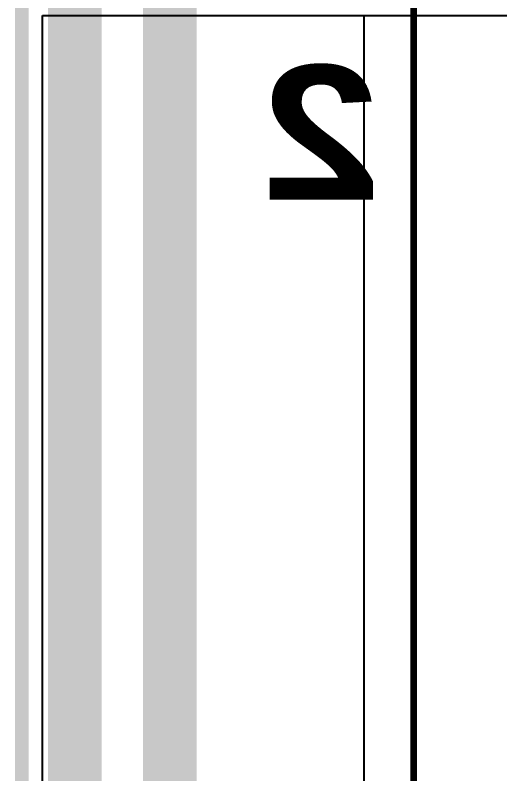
# Model space of a CAD drawing. Header units: inches. Extents: x -0.1 to 10.2, y 0 to 6.5.
# Drawn here: x -0.005 to 0.356, y 2.265 to 2.83 of the extents above; entities that cross this region are included whole.
import ezdxf

# ---------------------------------------------------------------- set-up
doc = ezdxf.new("R2010")
doc.units = ezdxf.units.IN
doc.header["$MEASUREMENT"] = 0
for name, color, linetype in [('Board Outline', 216, 'Continuous'), ('Bottom Layer', 5, 'Continuous'), ('Bottom Overlay', 54, 'Continuous'), ('Top Layer', 1, 'Continuous')]:
    doc.layers.add(name, color=color, linetype=linetype)
doc.styles.add('Arial Black_Bold', font='', dxfattribs={"height": 0.2})
doc.styles.get('Arial Black_Bold').set_extended_font_data('Arial Black', bold=True)

# ---------------------------------------------------------------- blocks, each defined once
blk = doc.blocks.new('X9555WV_2_12_6TV01_B_57')
at = {"layer": 'Bottom Overlay'}
blk.add_lwpolyline([(0.755, -0.188, 0.005, 0.005, 0), (-0.755, -0.188, 0.005, 0.005, 0)], format="xyseb", dxfattribs=at)

msp = doc.modelspace()

# ---------------------------------------------------------------- linework, layer by layer
at = {"layer": 'Board Outline'}
msp.add_lwpolyline([(0, 0, 0.01, 0.01, 0), (0, 4.33071, 0.01, 0.01, 0)], format="xyseb", dxfattribs=at)
at = {"layer": 'Bottom Layer'}
for p, q in [((0.01529, 0.33465), (0.01529, 2.83)), ((0.01529, 2.83), (4.42345, 2.83))]:
    msp.add_line(p, q, dxfattribs=at)
at = {"layer": 'Top Layer'}
for p, q in [((0.255, 1.71535), (0.255, 2.83)), ((0.255, 2.83), (4.42532, 2.83))]:
    msp.add_line(p, q, dxfattribs=at)
for points in [[(0.11024, 1.70079, 0.04, 0.04, 0), (0.11024, 3.17084, 0.04, 0.04, 0)], [(0.03937, 1.63543, 0.04, 0.04, 0), (0.03937, 2.98032, 0.04, 0.04, 0)]]:
    msp.add_lwpolyline(points, format="xyseb", dxfattribs=at)

# ---------------------------------------------------------------- block references
at = {"rotation": 270}
msp.add_blockref('X9555WV_2_12_6TV01_B_57', (0.47992, 2.16535), dxfattribs=at)

# ---------------------------------------------------------------- texts
at = {"layer": 'Bottom Overlay', "style": 'Arial Black_Bold', "text_generation_flag": 2}
msp.add_text('2', height=0.1, dxfattribs=at).set_placement((0.2671, 2.69287))

doc.saveas('drawing.dxf')
